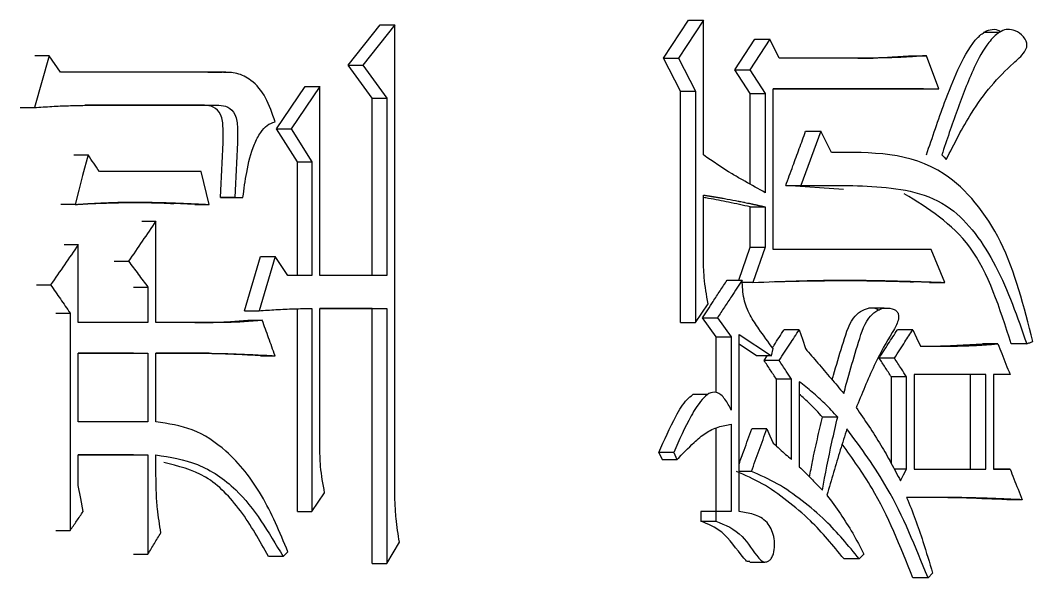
# Model space of a CAD drawing. Header units: millimetres. Extents: x 2085 to 4229, y 754 to 2271.
# Drawn here: x 3120.546 to 3125.185, y 978.834 to 981.387 of the extents above; entities that cross this region are included whole.
import ezdxf

# ---------------------------------------------------------------- set-up
doc = ezdxf.new("R2010")
doc.units = ezdxf.units.MM

msp = doc.modelspace()

# ---------------------------------------------------------------- linework, layer by layer
at = {"color": 7, "linetype": 'Continuous', "lineweight": 25}
for p, q in [((3123.4932, 981.2138), (3123.6069, 981.3869)), ((3123.6757, 981.3869), (3123.5618, 981.2138)), ((3123.6069, 981.3869), (3123.6757, 981.3869)), ((3123.6757, 980.7703), (3123.6757, 981.3869)), ((3122.0487, 981.1814), (3122.1942, 981.3653)), ((3122.2611, 981.3653), (3122.1154, 981.1814)), ((3122.1942, 981.3653), (3122.2611, 981.3653)), ((3122.2611, 979.2559), (3122.2611, 981.3653)), ((3125.0307, 981.3303), (3124.9594, 981.3303)), ((3123.8196, 981.1598), (3123.9115, 981.3004)), ((3123.9807, 981.3004), (3123.8886, 981.1598)), ((3123.9115, 981.3004), (3123.9807, 981.3004)), ((3124.0231, 981.2138), (3123.9807, 981.3004)), ((3120.6773, 981.2246), (3120.6102, 980.9867)), ((3120.6773, 981.2246), (3120.6126, 981.2246)), ((3120.7295, 981.1489), (3120.6773, 981.2246)), ((3123.4932, 981.2138), (3123.5618, 981.2138)), ((3123.5714, 981.0624), (3123.4932, 981.2138)), ((3123.5618, 981.2138), (3123.6401, 981.0624)), ((3124.4528, 981.2138), (3124.0231, 981.2138)), ((3124.383, 981.2138), (3124.4528, 981.2138)), ((3124.6277, 981.2247), (3124.6978, 981.2247)), ((3124.7537, 981.0732), (3124.6978, 981.2247)), ((3121.4703, 981.1489), (3120.7295, 981.1489)), ((3121.4044, 981.1489), (3121.4703, 981.1489)), ((3121.5058, 981.1484), (3121.4767, 981.1484)), ((3122.0487, 981.1814), (3122.1154, 981.1814)), ((3122.1579, 981.0299), (3122.0487, 981.1814)), ((3122.1154, 981.1814), (3122.2247, 981.0299)), ((3123.8196, 981.1598), (3123.8886, 981.1598)), ((3123.8903, 981.0516), (3123.8196, 981.1598)), ((3123.8886, 981.1598), (3123.9594, 981.0516)), ((3121.72, 980.8893), (3121.8517, 981.084)), ((3121.9182, 981.084), (3121.7863, 980.8893)), ((3121.8517, 981.084), (3121.9182, 981.084)), ((3121.9182, 980.2186), (3121.9182, 981.084)), ((3123.5714, 981.0624), (3123.6401, 981.0624)), ((3123.5714, 980.0023), (3123.5714, 981.0624)), ((3123.8903, 981.0516), (3123.9594, 981.0516)), ((3123.8903, 980.6358), (3123.8903, 981.0516)), ((3123.9594, 981.0516), (3123.9594, 980.5973)), ((3123.9948, 981.0732), (3124.7537, 981.0732)), ((3123.9948, 980.3376), (3123.9948, 981.0732)), ((3124.6835, 981.0732), (3123.9948, 981.0732)), ((3124.6835, 981.0732), (3124.7537, 981.0732)), ((3120.8411, 980.9975), (3121.4556, 980.9975)), ((3121.3897, 980.9975), (3120.8411, 980.9975)), ((3121.3898, 980.9975), (3121.4557, 980.9975)), ((3122.1579, 981.0299), (3122.2247, 981.0299)), ((3122.1579, 980.2186), (3122.1579, 981.0299)), ((3122.2247, 981.0299), (3122.2247, 980.2186)), ((3120.5456, 980.9867), (3120.6102, 980.9867)), ((3121.72, 980.8893), (3121.7863, 980.8893)), ((3121.8152, 980.7379), (3121.72, 980.8893)), ((3121.7863, 980.8893), (3121.8816, 980.7379)), ((3124.2137, 980.8785), (3124.122, 980.6297)), ((3124.1442, 980.8785), (3124.2137, 980.8785)), ((3124.263, 980.7812), (3124.2137, 980.8785)), ((3120.791, 980.7703), (3120.856, 980.7703)), ((3121.8152, 980.7379), (3121.8816, 980.7379)), ((3121.8152, 980.2186), (3121.8152, 980.7379)), ((3121.8816, 980.7379), (3121.8816, 980.2186)), ((3121.4113, 980.5431), (3121.3744, 980.6946)), ((3124.317, 980.6117), (3124.0527, 980.6297)), ((3124.0527, 980.6297), (3124.122, 980.6297)), ((3123.6757, 980.3052), (3123.6757, 980.5864)), ((3120.7965, 980.5431), (3120.7316, 980.5431)), ((3121.3455, 980.5431), (3121.246, 980.5481)), ((3121.3455, 980.5431), (3121.4113, 980.5431)), ((3121.5292, 980.5756), (3121.4633, 980.5756)), ((3121.5, 980.5756), (3121.566, 980.5756)), ((3121.5292, 980.5756), (3121.566, 980.5756)), ((3123.8903, 980.5324), (3123.9594, 980.5324)), ((3123.8903, 980.3485), (3123.8903, 980.5324)), ((3123.9594, 980.5324), (3123.9594, 980.3485)), ((3121.1021, 980.4674), (3121.1675, 980.4674)), ((3121.1675, 980.0023), (3121.1675, 980.4674)), ((3120.7464, 980.3593), (3120.8114, 980.3593)), ((3120.8114, 980.0023), (3120.8114, 980.3593)), ((3123.8376, 980.197), (3123.8903, 980.3485)), ((3123.8903, 980.3485), (3123.9594, 980.3485)), ((3123.9594, 980.3485), (3123.9028, 980.1862)), ((3121.5734, 980.0564), (3121.6468, 980.3052)), ((3121.713, 980.3052), (3121.6395, 980.0564)), ((3121.6468, 980.3052), (3121.713, 980.3052)), ((3121.7717, 980.2186), (3121.713, 980.3052)), ((3124.7188, 980.3376), (3123.9948, 980.3376)), ((3124.7816, 980.1862), (3124.7188, 980.3376)), ((3120.9763, 980.2835), (3121.0416, 980.2835)), ((3121.8816, 980.2186), (3121.7717, 980.2186)), ((3122.2247, 980.2186), (3121.9182, 980.2186)), ((3120.62, 980.1754), (3120.6848, 980.1754)), ((3121.0651, 980.1645), (3121.1305, 980.1645)), ((3121.1305, 980.1645), (3121.1305, 980.0023)), ((3123.7842, 980.197), (3123.8532, 980.197)), ((3123.9028, 980.1862), (3123.8461, 980.1862)), ((3124.7114, 980.1862), (3124.6386, 980.189)), ((3124.7114, 980.1862), (3124.7816, 980.1862)), ((3123.6401, 980.0023), (3123.697, 980.0888)), ((3124.5036, 980.0684), (3124.4329, 980.0684)), ((3120.7093, 980.0455), (3120.7742, 980.0455)), ((3121.5734, 980.0564), (3121.6395, 980.0564)), ((3121.8152, 979.1369), (3121.8152, 980.0658)), ((3121.8816, 980.0672), (3121.8816, 979.1369)), ((3121.9182, 980.0672), (3122.2247, 980.0672)), ((3121.9182, 979.4398), (3121.9182, 980.0672)), ((3122.1579, 980.0672), (3121.9182, 980.0672)), ((3122.1579, 980.0672), (3122.2247, 980.0672)), ((3122.1579, 978.8989), (3122.1579, 980.0672)), ((3122.2247, 980.0672), (3122.2247, 978.8989)), ((3123.6708, 980.0239), (3123.7396, 980.0239)), ((3123.7346, 979.9374), (3123.6708, 980.0239)), ((3123.7396, 980.0239), (3123.8035, 979.9374)), ((3121.1305, 980.0023), (3120.8114, 980.0023)), ((3121.4113, 980.0023), (3121.1675, 980.0023)), ((3121.3455, 980.0023), (3121.4113, 980.0023)), ((3121.5881, 980.0131), (3121.6542, 980.0131)), ((3123.5714, 980.0023), (3123.6401, 980.0023)), ((3123.7346, 979.9374), (3123.8035, 979.9374)), ((3123.7346, 979.6822), (3123.7346, 979.9374)), ((3123.8035, 979.9374), (3123.8035, 979.6021)), ((3123.839, 979.9482), (3123.9878, 979.8509)), ((3124.1149, 979.9699), (3124.0456, 979.9699)), ((3124.6349, 979.9699), (3124.5649, 979.9699)), ((3123.9186, 979.8509), (3123.839, 979.903)), ((3123.9878, 979.8509), (3123.9948, 979.8833)), ((3125.0252, 979.905), (3124.9547, 979.905)), ((3120.8114, 979.548), (3120.8114, 979.8617)), ((3120.8114, 979.8617), (3121.1305, 979.8617)), ((3121.0651, 979.8617), (3120.8114, 979.8617)), ((3121.0651, 979.8617), (3121.1305, 979.8617)), ((3121.1305, 979.8617), (3121.1305, 979.548)), ((3121.1675, 979.8617), (3121.4113, 979.8617)), ((3121.1675, 979.5479), (3121.1675, 979.8617)), ((3121.3455, 979.8617), (3121.1675, 979.8617)), ((3121.4113, 979.8617), (3121.3455, 979.8617)), ((3121.6468, 979.8508), (3121.713, 979.8508)), ((3123.9878, 979.8509), (3123.9186, 979.8509)), ((3123.9539, 979.8292), (3123.968, 979.8509)), ((3124.5509, 979.84), (3124.481, 979.84)), ((3124.0231, 979.8292), (3123.9539, 979.8292)), ((3124.6069, 979.7535), (3124.537, 979.7535)), ((3124.537, 979.3564), (3124.537, 979.7535)), ((3124.6069, 979.3316), (3124.6069, 979.7535)), ((3124.9696, 979.7643), (3124.6419, 979.7643)), ((3124.6419, 979.7643), (3124.6419, 979.3316)), ((3124.8992, 979.3316), (3124.8992, 979.7643)), ((3124.9696, 979.3316), (3124.9696, 979.7643)), ((3125.0807, 979.7643), (3125.0044, 979.7643)), ((3125.0044, 979.7643), (3125.0044, 979.3316)), ((3124.0796, 979.7427), (3124.0104, 979.7427)), ((3124.0104, 979.4367), (3124.0104, 979.7427)), ((3124.0796, 979.3749), (3124.0796, 979.7427)), ((3124.1149, 979.7319), (3124.1149, 979.3424)), ((3123.6952, 979.6738), (3123.6265, 979.6738)), ((3124.2911, 979.5696), (3124.2216, 979.5696)), ((3121.1305, 979.548), (3120.8114, 979.548)), ((3123.7346, 979.1369), (3123.7346, 979.5194)), ((3123.8035, 979.5371), (3123.8035, 979.1369)), ((3123.9665, 979.5155), (3123.8974, 979.5155)), ((3120.8114, 979.3965), (3121.1305, 979.3965)), ((3120.8114, 979.2559), (3120.8114, 979.3965)), ((3121.0651, 979.3965), (3120.8114, 979.3965)), ((3121.0651, 979.3965), (3121.1305, 979.3965)), ((3121.1305, 979.3965), (3121.1305, 978.9422)), ((3121.1675, 979.2992), (3121.1675, 979.3965)), ((3123.5404, 979.4073), (3123.4718, 979.4073)), ((3123.4718, 979.4073), (3123.4861, 979.3749)), ((3123.4861, 979.3749), (3123.5546, 979.3749)), ((3123.5404, 979.4073), (3123.5546, 979.3749)), ((3124.6069, 979.3316), (3124.5501, 979.3316)), ((3124.6419, 979.3316), (3124.9696, 979.3316)), ((3124.6419, 979.3316), (3124.8992, 979.3316)), ((3124.8992, 979.3316), (3124.9696, 979.3316)), ((3125.0044, 979.3316), (3125.0807, 979.3316)), ((3125.0044, 979.3316), (3125.0102, 979.3316)), ((3125.0807, 979.3316), (3125.0102, 979.3316)), ((3121.8816, 979.1369), (3121.9401, 979.2234)), ((3125.1362, 979.191), (3125.0656, 979.191)), ((3123.7325, 979.1369), (3123.6637, 979.1369)), ((3123.6637, 979.1369), (3123.6637, 979.0936)), ((3123.7325, 979.1369), (3123.7325, 979.0936)), ((3123.8035, 979.1369), (3123.7325, 979.1369)), ((3123.6637, 979.0936), (3123.7325, 979.0936)), ((3122.2247, 978.8989), (3122.283, 978.9963)), ((3121.0651, 978.9422), (3121.1305, 978.9422)), ((3121.7496, 978.9314), (3121.6834, 978.9314)), ((3121.7496, 978.9314), (3121.7717, 978.953)), ((3124.3896, 978.9206), (3124.4106, 978.9422)), ((3123.8884, 978.9059), (3123.9579, 978.9059)), ((3124.7048, 978.834), (3124.6347, 978.834)), ((3124.7048, 978.834), (3124.7257, 978.8557))]:
    msp.add_line(p, q, dxfattribs=at)
at = {"color": 7, "linetype": 'Continuous', "lineweight": 25, "flags": 128}
for points in [[(3123.6401, 981.0624), (3123.6401, 980.642), (3123.6401, 980.0023)], [(3120.856, 980.7703), (3120.8312, 980.6758), (3120.8139, 980.6095), (3120.7965, 980.5431)], [(3124.7677, 980.7703), (3124.7781, 980.7595), (3124.7886, 980.7487)], [(3120.7742, 980.0455), (3120.7742, 979.548), (3120.7742, 979.0504)], [(3123.839, 979.1369), (3123.839, 979.5426), (3123.839, 979.9482)], [(3124.1149, 979.9699), (3124.1291, 979.9266), (3124.1432, 979.8833)], [(3124.6349, 979.9699), (3124.6524, 979.932), (3124.6699, 979.8941)], [(3125.157, 979.905), (3125.1283, 979.905), (3125.1073, 979.905), (3125.0863, 979.905)], [(3123.9665, 979.5155), (3123.9807, 979.4831), (3123.9948, 979.4506)], [(3124.5789, 979.2775), (3124.5929, 979.3046), (3124.6069, 979.3316)], [(3123.8957, 979.3208), (3123.8783, 979.3208), (3123.8609, 979.3208), (3123.839, 979.3208)], [(3120.8337, 979.1369), (3120.8225, 979.1964), (3120.8114, 979.2559)], [(3121.8152, 979.1369), (3121.8318, 979.1369), (3121.8484, 979.1369), (3121.8816, 979.1369)], [(3120.7093, 979.0504), (3120.7254, 979.0504), (3120.7417, 979.0504), (3120.7742, 979.0504)], [(3124.3896, 978.9206), (3124.3641, 978.9206), (3124.342, 978.9206), (3124.3199, 978.9206)], [(3122.1579, 978.8989), (3122.1746, 978.8989), (3122.1913, 978.8989), (3122.2247, 978.8989)]]:
    msp.add_lwpolyline(points, dxfattribs=at)
at = {"color": 7, "linetype": 'Continuous', "lineweight": 25}
for points, knots in [([(3124.6976, 980.7703), (3124.7247, 980.8507), (3124.7696, 980.9833), (3124.8398, 981.1624), (3124.8981, 981.2742), (3124.9539, 981.3289), (3124.9897, 981.3466), (3125.0191, 981.3466), (3125.0338, 981.3367), (3125.0379, 981.334)], [0, 0, 0, 0, 0.3361485, 0.5545018, 0.7752187, 0.8508574, 0.9131508, 0.9759063, 1, 1, 1, 1]), ([(3124.7886, 980.7487), (3124.8252, 980.8217), (3124.9106, 980.9918), (3125.0407, 981.146), (3125.1357, 981.224), (3125.1538, 981.254), (3125.158, 981.2661), (3125.1585, 981.2778), (3125.156, 981.2894), (3125.148, 981.3051), (3125.1278, 981.3265), (3125.098, 981.3437), (3125.0626, 981.347), (3125.023, 981.3292), (3124.9692, 981.2742), (3124.9038, 981.1507), (3124.8367, 980.9743), (3124.7908, 980.8384), (3124.7677, 980.7703)], [0, 0, 0, 0, 0.163054, 0.3801016, 0.4338943, 0.4429487, 0.4520876, 0.4580059, 0.4639132, 0.4738466, 0.4929621, 0.5283931, 0.555625, 0.5828501, 0.6338445, 0.7244784, 0.8619279, 1, 1, 1, 1]), ([(3124.383, 981.2138), (3124.4074, 981.2141), (3124.4561, 981.2147), (3124.5377, 981.218), (3124.5948, 981.2222), (3124.6277, 981.2247)], [0, 0, 0, 0, 0.297859, 0.595729, 1, 1, 1, 1]), ([(3124.6978, 981.2247), (3124.6736, 981.2228), (3124.6251, 981.2191), (3124.5434, 981.2151), (3124.4859, 981.2143), (3124.4528, 981.2138)], [0, 0, 0, 0, 0.29749, 0.594994, 1, 1, 1, 1]), ([(3121.713, 980.9218), (3121.7004, 980.9599), (3121.6756, 981.0349), (3121.6115, 981.1128), (3121.539, 981.1482), (3121.4931, 981.1487), (3121.4703, 981.1489)], [0, 0, 0, 0, 0.2915358, 0.5725288, 0.7872386, 1, 1, 1, 1]), ([(3120.6102, 980.9867), (3120.6371, 980.9887), (3120.689, 980.9928), (3120.766, 980.996), (3120.8161, 980.997), (3120.8411, 980.9975)], [0, 0, 0, 0, 0.349385, 0.674644, 1, 1, 1, 1]), ([(3121.4633, 980.5756), (3121.4677, 980.6597), (3121.4733, 980.7656), (3121.4763, 980.8914), (3121.4697, 980.9561), (3121.4315, 980.9949), (3121.4035, 980.9966), (3121.3897, 980.9975)], [0, 0, 0, 0, 0.512304, 0.645208, 0.775979, 0.889287, 1, 1, 1, 1]), ([(3121.4556, 980.9975), (3121.4694, 980.9966), (3121.4974, 980.9949), (3121.5356, 980.9562), (3121.5423, 980.8914), (3121.5392, 980.7656), (3121.5336, 980.6597), (3121.5292, 980.5756)], [0, 0, 0, 0, 0.110827, 0.224198, 0.354947, 0.487818, 1, 1, 1, 1]), ([(3121.566, 980.5756), (3121.571, 980.614), (3121.5818, 980.6973), (3121.6075, 980.8001), (3121.6431, 980.8706), (3121.6754, 980.9089), (3121.7003, 980.9174), (3121.713, 980.9218)], [0, 0, 0, 0, 0.277213, 0.601616, 0.758833, 0.878188, 1, 1, 1, 1]), ([(3124.0527, 980.6297), (3124.0637, 980.6597), (3124.0845, 980.7161), (3124.115, 980.7991), (3124.1345, 980.852), (3124.1442, 980.8785)], [0, 0, 0, 0, 0.361499, 0.68075, 1, 1, 1, 1]), ([(3120.908, 980.6946), (3120.8993, 980.7072), (3120.882, 980.7324), (3120.8647, 980.7577), (3120.856, 980.7703)], [0, 0, 0, 0, 0.499998, 1, 1, 1, 1]), ([(3123.9594, 980.5973), (3123.9283, 980.6145), (3123.8932, 980.6339), (3123.8427, 980.6626), (3123.7782, 980.6996), (3123.7194, 980.7402), (3123.6757, 980.7703)], [0, 0, 0, 0, 0.3251759, 0.3658228, 0.5284142, 1, 1, 1, 1]), ([(3125.1847, 979.9158), (3125.1449, 980.0751), (3125.0672, 980.3856), (3124.7419, 980.7855), (3124.4434, 980.7828), (3124.263, 980.7812)], [0, 0, 0, 0, 0.294377, 0.573566, 1, 1, 1, 1]), ([(3121.3744, 980.6946), (3121.3051, 980.6946), (3121.15, 980.6946), (3120.9942, 980.6946), (3120.908, 980.6946)], [0, 0, 0, 0, 0.447226, 1, 1, 1, 1]), ([(3124.122, 980.6297), (3124.2372, 980.6313), (3124.4673, 980.6344), (3124.8034, 980.5825), (3125.0315, 980.2672), (3125.1146, 980.0273), (3125.157, 979.905)], [0, 0, 0, 0, 0.273656, 0.546764, 0.768873, 1, 1, 1, 1]), ([(3123.6757, 980.5864), (3123.6778, 980.5861), (3123.6819, 980.5855), (3123.6871, 980.5846), (3123.6924, 980.5838), (3123.6965, 980.5832), (3123.7007, 980.5825), (3123.7049, 980.5818), (3123.7091, 980.5812), (3123.7143, 980.5803), (3123.7184, 980.5797), (3123.7237, 980.5788), (3123.7289, 980.578), (3123.7351, 980.577), (3123.7414, 980.5759), (3123.7476, 980.5749), (3123.7539, 980.5738), (3123.7664, 980.5717), (3123.7934, 980.567), (3123.8204, 980.5618), (3123.8412, 980.5576), (3123.8495, 980.5559), (3123.8578, 980.5542), (3123.8681, 980.5521), (3123.8764, 980.5504), (3123.8847, 980.5486), (3123.8909, 980.5473), (3123.8961, 980.5462), (3123.9012, 980.5451), (3123.9054, 980.5442), (3123.9095, 980.5433), (3123.9136, 980.5424), (3123.9178, 980.5415), (3123.9229, 980.5404), (3123.9271, 980.5394), (3123.9322, 980.5383), (3123.9364, 980.5374), (3123.9405, 980.5365), (3123.9446, 980.5356), (3123.9488, 980.5347), (3123.9541, 980.5335), (3123.9573, 980.5328), (3123.9594, 980.5324)], [0, 0, 0, 0, 0.021952, 0.043903, 0.054879, 0.07683, 0.087806, 0.098782, 0.120733, 0.131709, 0.15366, 0.164636, 0.186587, 0.208539, 0.23049, 0.252442, 0.274393, 0.296345, 0.384151, 0.559767, 0.581718, 0.60367, 0.647573, 0.669524, 0.713427, 0.735378, 0.75733, 0.779281, 0.790257, 0.812208, 0.823184, 0.83416, 0.856111, 0.867087, 0.889038, 0.900014, 0.921966, 0.932941, 0.943917, 0.965868, 0.976844, 1, 1, 1, 1]), ([(3125.0863, 979.905), (3125.0339, 980.0682), (3124.9322, 980.385), (3124.706, 980.5249), (3124.5963, 980.5927)], [0, 0, 0, 0, 0.515406, 1, 1, 1, 1]), ([(3120.7965, 980.5431), (3120.7989, 980.5433), (3120.8036, 980.5436), (3120.8108, 980.5441), (3120.818, 980.5446), (3120.8251, 980.545), (3120.8323, 980.5455), (3120.8395, 980.546), (3120.8466, 980.5464), (3120.8526, 980.5468), (3120.8585, 980.5472), (3120.8645, 980.5475), (3120.874, 980.5481), (3120.8836, 980.5487), (3120.8955, 980.5494), (3120.9074, 980.55), (3120.9217, 980.5507), (3120.9504, 980.552), (3121.0124, 980.5541), (3121.0886, 980.5545), (3121.1552, 980.5533), (3121.1885, 980.5525), (3121.2122, 980.5518), (3121.2312, 980.5512), (3121.255, 980.5504), (3121.2739, 980.5496), (3121.2929, 980.5487), (3121.3071, 980.548), (3121.3214, 980.5474), (3121.3356, 980.5468), (3121.3474, 980.5462), (3121.3569, 980.5458), (3121.364, 980.5455), (3121.3711, 980.5452), (3121.3782, 980.5448), (3121.3853, 980.5445), (3121.3925, 980.5441), (3121.3984, 980.5438), (3121.4047, 980.5435), (3121.4086, 980.5433), (3121.4113, 980.5431)], [0, 0, 0, 0, 0.011607, 0.023213, 0.034819, 0.046426, 0.058032, 0.069639, 0.081245, 0.092852, 0.098655, 0.110262, 0.121868, 0.145081, 0.156687, 0.1799, 0.203113, 0.226326, 0.31918, 0.504901, 0.597754, 0.64418, 0.667393, 0.713819, 0.737032, 0.783458, 0.806671, 0.829884, 0.853097, 0.87631, 0.899523, 0.911129, 0.922736, 0.934342, 0.945949, 0.957555, 0.969162, 0.980768, 0.986572, 1, 1, 1, 1]), ([(3120.8631, 980.5472), (3120.8631, 980.5472), (3120.863, 980.5472), (3120.8636, 980.5472), (3120.882, 980.548), (3120.9533, 980.5508), (3121.0226, 980.552), (3121.0652, 980.5523), (3121.0804, 980.5523), (3121.0829, 980.5523), (3121.0821, 980.5523), (3121.1074, 980.5522), (3121.1613, 980.5514), (3121.2098, 980.5495), (3121.249, 980.5479)], [0, 0, 0, 0, 0.0005302, 0.0045089, 0.0140623, 0.2259043, 0.4170896, 0.5139281, 0.5242527, 0.5327033, 0.5574379, 0.6257596, 0.6972067, 1, 1, 1, 1]), ([(3121.4633, 980.5756), (3121.4701, 980.5756), (3121.4824, 980.5756), (3121.4946, 980.5756), (3121.5, 980.5756)], [0, 0, 0, 0, 0.56, 1, 1, 1, 1]), ([(3123.8903, 980.5324), (3123.8573, 980.5396), (3123.7937, 980.5537), (3123.7221, 980.5674), (3123.6835, 980.5737), (3123.6757, 980.575)], [0, 0, 0, 0, 0.463687, 0.891018, 1, 1, 1, 1]), ([(3121.1675, 980.4674), (3121.1466, 980.4368), (3121.1046, 980.3755), (3121.0626, 980.3142), (3121.0416, 980.2835)], [0, 0, 0, 0, 0.5, 1, 1, 1, 1]), ([(3120.8114, 980.3593), (3120.7903, 980.3286), (3120.7481, 980.2673), (3120.7059, 980.206), (3120.6848, 980.1754)], [0, 0, 0, 0, 0.5, 1, 1, 1, 1]), ([(3123.697, 980.0888), (3123.6899, 980.1286), (3123.6773, 980.1997), (3123.6762, 980.2729), (3123.6757, 980.3052)], [0, 0, 0, 0, 0.558835, 1, 1, 1, 1]), ([(3121.0416, 980.2835), (3121.0564, 980.2637), (3121.0861, 980.224), (3121.1157, 980.1844), (3121.1305, 980.1645)], [0, 0, 0, 0, 0.499998, 1, 1, 1, 1]), ([(3120.6848, 980.1754), (3120.6997, 980.1537), (3120.7295, 980.1105), (3120.7593, 980.0672), (3120.7742, 980.0455)], [0, 0, 0, 0, 0.499998, 1, 1, 1, 1]), ([(3123.6708, 980.0239), (3123.6872, 980.0489), (3123.7143, 980.0902), (3123.7521, 980.1479), (3123.7735, 980.1807), (3123.7842, 980.197)], [0, 0, 0, 0, 0.432882, 0.716441, 1, 1, 1, 1]), ([(3123.8532, 980.197), (3123.8368, 980.1721), (3123.8097, 980.1307), (3123.7719, 980.073), (3123.7504, 980.0403), (3123.7396, 980.0239)], [0, 0, 0, 0, 0.432629, 0.716314, 1, 1, 1, 1]), ([(3123.9948, 979.8833), (3123.9729, 979.9132), (3123.9367, 979.9626), (3123.8883, 980.0345), (3123.8571, 980.1103), (3123.8545, 980.1679), (3123.8532, 980.197)], [0, 0, 0, 0, 0.334385, 0.552202, 0.773272, 1, 1, 1, 1]), ([(3123.9028, 980.1862), (3123.969, 980.1888), (3124.1015, 980.1939), (3124.25, 980.1968), (3124.3344, 980.1967), (3124.3549, 980.1966), (3124.3611, 980.1965), (3124.3673, 980.1965), (3124.3734, 980.1964), (3124.3796, 980.1964), (3124.3878, 980.1963), (3124.3961, 980.1962), (3124.4043, 980.1961), (3124.4104, 980.1961), (3124.4166, 980.196), (3124.4228, 980.1959), (3124.4289, 980.1958), (3124.4351, 980.1957), (3124.4433, 980.1956), (3124.4515, 980.1955), (3124.4597, 980.1953), (3124.4659, 980.1952), (3124.4721, 980.1951), (3124.4782, 980.195), (3124.4844, 980.1949), (3124.4905, 980.1948), (3124.4967, 980.1946), (3124.5028, 980.1945), (3124.511, 980.1943), (3124.5192, 980.1941), (3124.5274, 980.1939), (3124.5336, 980.1938), (3124.5397, 980.1936), (3124.5459, 980.1935), (3124.552, 980.1933), (3124.5582, 980.1932), (3124.5664, 980.193), (3124.5746, 980.1927), (3124.5828, 980.1925), (3124.5889, 980.1923), (3124.5951, 980.1922), (3124.6012, 980.192), (3124.6073, 980.1918), (3124.6135, 980.1916), (3124.6196, 980.1915), (3124.6258, 980.1913), (3124.6339, 980.191), (3124.6421, 980.1908), (3124.6503, 980.1905), (3124.6564, 980.1903), (3124.6626, 980.1901), (3124.6687, 980.1899), (3124.6749, 980.1898), (3124.681, 980.1896), (3124.6892, 980.1893), (3124.6973, 980.189), (3124.7055, 980.1888), (3124.7116, 980.1886), (3124.7178, 980.1883), (3124.7239, 980.1881), (3124.73, 980.1879), (3124.7362, 980.1877), (3124.7423, 980.1875), (3124.7505, 980.1873), (3124.7586, 980.187), (3124.7668, 980.1867), (3124.7738, 980.1865), (3124.7787, 980.1863), (3124.7816, 980.1862)], [0, 0, 0, 0, 0.22469, 0.449389, 0.505561, 0.512583, 0.519604, 0.526626, 0.533648, 0.540669, 0.547691, 0.561734, 0.568755, 0.575777, 0.582798, 0.58982, 0.596841, 0.603863, 0.610884, 0.624928, 0.631949, 0.638971, 0.645992, 0.653014, 0.660035, 0.667057, 0.674078, 0.6811, 0.688121, 0.702165, 0.709186, 0.716208, 0.723229, 0.730251, 0.737272, 0.744294, 0.751315, 0.765358, 0.77238, 0.779401, 0.786423, 0.793445, 0.800466, 0.807488, 0.814509, 0.821531, 0.828552, 0.842595, 0.849617, 0.856638, 0.86366, 0.870682, 0.877703, 0.884725, 0.891746, 0.905789, 0.912811, 0.919832, 0.926854, 0.933875, 0.940897, 0.947918, 0.95494, 0.961962, 0.976005, 0.983026, 0.990048, 1, 1, 1, 1]), ([(3123.9917, 980.1896), (3124.005, 980.19), (3124.0814, 980.1925), (3124.297, 980.1962), (3124.4819, 980.1935), (3124.5834, 980.191), (3124.6233, 980.1898), (3124.6385, 980.1892), (3124.6386, 980.1892), (3124.6387, 980.1892)], [0, 0, 0, 0, 0.091246, 0.521297, 0.77416, 0.895412, 0.961125, 0.976415, 1, 1, 1, 1]), ([(3124.2662, 979.7398), (3124.2681, 979.7469), (3124.2821, 979.7996), (3124.3121, 979.8942), (3124.3436, 980.0063), (3124.3946, 980.0561), (3124.4316, 980.0706), (3124.4621, 980.0706), (3124.4776, 980.0621), (3124.4816, 980.0599)], [0, 0, 0, 0, 0.046643, 0.342403, 0.639171, 0.748921, 0.858405, 0.963449, 1, 1, 1, 1]), ([(3124.3192, 979.6778), (3124.3266, 979.7058), (3124.3458, 979.7794), (3124.3816, 979.8944), (3124.4135, 980.0068), (3124.4647, 980.0562), (3124.5021, 980.0713), (3124.5348, 980.0686), (3124.5564, 980.0599), (3124.5657, 980.0495), (3124.5691, 980.0416), (3124.5705, 980.0314), (3124.5688, 980.0143), (3124.56, 979.9872), (3124.5202, 979.9247), (3124.4539, 979.8059), (3124.4059, 979.6842), (3124.3766, 979.6156), (3124.3755, 979.6129)], [0, 0, 0, 0, 0.080829, 0.213073, 0.345773, 0.395058, 0.444233, 0.491132, 0.518332, 0.527917, 0.53551, 0.543103, 0.555865, 0.581938, 0.622671, 0.782526, 0.991638, 1, 1, 1, 1]), ([(3121.6395, 980.0564), (3121.6654, 980.0584), (3121.7187, 980.0625), (3121.7994, 980.0658), (3121.8542, 980.0667), (3121.8816, 980.0672)], [0, 0, 0, 0, 0.320446, 0.660167, 1, 1, 1, 1]), ([(3121.3455, 980.0023), (3121.3733, 980.0024), (3121.4277, 980.0027), (3121.5085, 980.0068), (3121.5616, 980.011), (3121.5881, 980.0131)], [0, 0, 0, 0, 0.342239, 0.67104, 1, 1, 1, 1]), ([(3121.6542, 980.0131), (3121.6266, 980.0105), (3121.5725, 980.0053), (3121.4915, 980.0028), (3121.438, 980.0025), (3121.4113, 980.0023)], [0, 0, 0, 0, 0.341779, 0.670798, 1, 1, 1, 1]), ([(3121.713, 979.8508), (3121.7032, 979.8779), (3121.6836, 979.932), (3121.664, 979.9861), (3121.6542, 980.0131)], [0, 0, 0, 0, 0.499999, 1, 1, 1, 1]), ([(3123.9919, 979.8874), (3123.9945, 979.8914), (3124.0125, 979.9189), (3124.0304, 979.9464), (3124.0456, 979.9699)], [0, 0, 0, 0, 0.147167, 1, 1, 1, 1]), ([(3124.0231, 979.8292), (3124.0313, 979.8417), (3124.0476, 979.8667), (3124.0782, 979.9135), (3124.1006, 979.9479), (3124.1149, 979.9699)], [0, 0, 0, 0, 0.2662424, 0.5324848, 1, 1, 1, 1]), ([(3124.481, 979.84), (3124.495, 979.8617), (3124.523, 979.905), (3124.5509, 979.9482), (3124.5649, 979.9699)], [0, 0, 0, 0, 0.4999997, 1, 1, 1, 1]), ([(3124.5509, 979.84), (3124.559, 979.8525), (3124.5751, 979.8775), (3124.6031, 979.9208), (3124.6231, 979.9515), (3124.6349, 979.9699)], [0, 0, 0, 0, 0.288429, 0.576858, 1, 1, 1, 1]), ([(3124.1432, 979.8833), (3124.1621, 979.8613), (3124.2009, 979.816), (3124.2596, 979.7475), (3124.2994, 979.701), (3124.3192, 979.6778)], [0, 0, 0, 0, 0.321741, 0.660871, 1, 1, 1, 1]), ([(3124.6697, 979.8945), (3124.6859, 979.8945), (3124.7417, 979.8946), (3124.8367, 979.8978), (3124.9154, 979.9026), (3124.9547, 979.905)], [0, 0, 0, 0, 0.170166, 0.585003, 1, 1, 1, 1]), ([(3124.6699, 979.8941), (3124.7094, 979.8941), (3124.7514, 979.894), (3124.7958, 979.8944), (3124.8032, 979.8945), (3124.8106, 979.8946), (3124.818, 979.8947), (3124.8241, 979.8948), (3124.8303, 979.8949), (3124.8352, 979.895), (3124.8414, 979.8952), (3124.8475, 979.8953), (3124.8574, 979.8956), (3124.8673, 979.8958), (3124.8771, 979.8961), (3124.8845, 979.8964), (3124.8919, 979.8967), (3124.9017, 979.897), (3124.9103, 979.8974), (3124.9189, 979.8978), (3124.9239, 979.8981), (3124.93, 979.8984), (3124.9361, 979.8987), (3124.946, 979.8993), (3124.9558, 979.8999), (3124.9681, 979.9007), (3124.9779, 979.9014), (3124.9902, 979.9023), (3125, 979.903), (3125.0125, 979.904), (3125.0201, 979.9046), (3125.0252, 979.905)], [0, 0, 0, 0, 0.332695, 0.353489, 0.374282, 0.395075, 0.415869, 0.436662, 0.447059, 0.467852, 0.478249, 0.499042, 0.519836, 0.561423, 0.582216, 0.603009, 0.623803, 0.644596, 0.686183, 0.69658, 0.717373, 0.72777, 0.748563, 0.769356, 0.810943, 0.831737, 0.873323, 0.894117, 0.935704, 0.956497, 1, 1, 1, 1]), ([(3125.0252, 979.905), (3125.031, 979.8902), (3125.0432, 979.8595), (3125.0617, 979.8126), (3125.0744, 979.7804), (3125.0807, 979.7643)], [0, 0, 0, 0, 0.3137275, 0.6568637, 1, 1, 1, 1]), ([(3125.157, 979.905), (3125.1616, 979.9068), (3125.1709, 979.9104), (3125.1801, 979.914), (3125.1847, 979.9158)], [0, 0, 0, 0, 0.499988, 1, 1, 1, 1]), ([(3121.6468, 979.8508), (3121.6145, 979.8524), (3121.5483, 979.8557), (3121.4479, 979.8603), (3121.3797, 979.8612), (3121.3455, 979.8617)], [0, 0, 0, 0, 0.321994, 0.660963, 1, 1, 1, 1]), ([(3121.4113, 979.8617), (3121.4437, 979.8612), (3121.5103, 979.8604), (3121.6109, 979.8558), (3121.6789, 979.8525), (3121.713, 979.8508)], [0, 0, 0, 0, 0.321579, 0.660777, 1, 1, 1, 1]), ([(3124.537, 979.7535), (3124.5277, 979.7679), (3124.509, 979.7968), (3124.4904, 979.8256), (3124.481, 979.84)], [0, 0, 0, 0, 0.500002, 1, 1, 1, 1]), ([(3124.6069, 979.7535), (3124.5988, 979.766), (3124.5855, 979.7867), (3124.5668, 979.8155), (3124.5562, 979.8319), (3124.5509, 979.84)], [0, 0, 0, 0, 0.432649, 0.716324, 1, 1, 1, 1]), ([(3124.0104, 979.7427), (3124.001, 979.7571), (3123.9822, 979.786), (3123.9633, 979.8148), (3123.9539, 979.8292)], [0, 0, 0, 0, 0.500002, 1, 1, 1, 1]), ([(3124.0796, 979.7427), (3124.0715, 979.7552), (3124.058, 979.7758), (3124.0392, 979.8047), (3124.0285, 979.821), (3124.0231, 979.8292)], [0, 0, 0, 0, 0.4326487, 0.7163239, 1, 1, 1, 1]), ([(3124.2911, 979.5696), (3124.2716, 979.5905), (3124.2338, 979.6307), (3124.1748, 979.6846), (3124.1349, 979.7161), (3124.1149, 979.7319)], [0, 0, 0, 0, 0.349925, 0.674457, 1, 1, 1, 1]), ([(3123.4718, 979.4073), (3123.4967, 979.464), (3123.5345, 979.5498), (3123.588, 979.641), (3123.6184, 979.6658), (3123.6274, 979.6732)], [0, 0, 0, 0, 0.578164, 0.875853, 1, 1, 1, 1]), ([(3123.8035, 979.6021), (3123.7946, 979.6194), (3123.777, 979.6535), (3123.7398, 979.688), (3123.6988, 979.6808), (3123.659, 979.6404), (3123.6024, 979.5516), (3123.5651, 979.4647), (3123.5404, 979.4073)], [0, 0, 0, 0, 0.121784, 0.238894, 0.329996, 0.425945, 0.621085, 1, 1, 1, 1]), ([(3124.2216, 979.5696), (3124.2021, 979.5906), (3124.1676, 979.6277), (3124.1309, 979.6605), (3124.1149, 979.6747)], [0, 0, 0, 0, 0.56596, 1, 1, 1, 1]), ([(3124.3755, 979.6129), (3124.4144, 979.5567), (3124.4703, 979.4757), (3124.5353, 979.3604), (3124.5644, 979.3052), (3124.5789, 979.2775)], [0, 0, 0, 0, 0.532376, 0.766064, 1, 1, 1, 1]), ([(3124.1624, 979.2954), (3124.1666, 979.3193), (3124.1768, 979.3776), (3124.1976, 979.4686), (3124.2136, 979.5359), (3124.2216, 979.5696)], [0, 0, 0, 0, 0.256892, 0.628328, 1, 1, 1, 1]), ([(3124.2207, 979.2343), (3124.2347, 979.3083), (3124.2559, 979.4211), (3124.2821, 979.5317), (3124.2911, 979.5696)], [0, 0, 0, 0, 0.6569803, 1, 1, 1, 1]), ([(3121.7717, 978.953), (3121.7346, 979.0421), (3121.6615, 979.2178), (3121.5083, 979.4108), (3121.3373, 979.5232), (3121.2239, 979.5397), (3121.1675, 979.5479)], [0, 0, 0, 0, 0.289657, 0.571456, 0.787204, 1, 1, 1, 1]), ([(3123.5546, 979.3749), (3123.5804, 979.4014), (3123.6228, 979.4449), (3123.6847, 979.4995), (3123.7434, 979.5263), (3123.7835, 979.5335), (3123.8035, 979.5371)], [0, 0, 0, 0, 0.3446396, 0.5657566, 0.7835326, 1, 1, 1, 1]), ([(3123.839, 979.3547), (3123.8467, 979.3758), (3123.8662, 979.4295), (3123.8856, 979.4831), (3123.8974, 979.5155)], [0, 0, 0, 0, 0.3946343, 1, 1, 1, 1]), ([(3123.8957, 979.3208), (3123.9075, 979.3533), (3123.9311, 979.4182), (3123.9547, 979.4831), (3123.9665, 979.5155)], [0, 0, 0, 0, 0.4999996, 1, 1, 1, 1]), ([(3124.3333, 979.5155), (3124.3232, 979.4834), (3124.3022, 979.4173), (3124.2716, 979.3164), (3124.2518, 979.2472), (3124.2419, 979.2126)], [0, 0, 0, 0, 0.320379, 0.660141, 1, 1, 1, 1]), ([(3124.7048, 978.834), (3124.6475, 978.9758), (3124.5461, 979.227), (3124.3979, 979.4279), (3124.3333, 979.5155)], [0, 0, 0, 0, 0.5642098, 1, 1, 1, 1]), ([(3121.9401, 979.2234), (3121.9328, 979.2632), (3121.9198, 979.3343), (3121.9187, 979.4075), (3121.9182, 979.4398)], [0, 0, 0, 0, 0.5588348, 1, 1, 1, 1]), ([(3123.9948, 979.4506), (3124.005, 979.4415), (3124.0243, 979.4243), (3124.0526, 979.3991), (3124.0706, 979.383), (3124.0796, 979.3749)], [0, 0, 0, 0, 0.361282, 0.680641, 1, 1, 1, 1]), ([(3124.6347, 978.834), (3124.5782, 978.9764), (3124.4892, 979.2005), (3124.3588, 979.38), (3124.3113, 979.4454)], [0, 0, 0, 0, 0.635566, 1, 1, 1, 1]), ([(3121.1675, 979.3965), (3121.2318, 979.3865), (3121.3613, 979.3663), (3121.577, 979.2226), (3121.6837, 979.0426), (3121.7496, 978.9314)], [0, 0, 0, 0, 0.2734639, 0.5510094, 1, 1, 1, 1]), ([(3121.6834, 978.9314), (3121.643, 979.0033), (3121.5631, 979.1454), (3121.4012, 979.3145), (3121.2694, 979.3456), (3121.2037, 979.3611)], [0, 0, 0, 0, 0.339729, 0.670692, 1, 1, 1, 1]), ([(3124.1149, 979.3424), (3124.125, 979.3326), (3124.1452, 979.313), (3124.1807, 979.2773), (3124.2056, 979.2506), (3124.2207, 979.2343)], [0, 0, 0, 0, 0.280921, 0.561854, 1, 1, 1, 1]), ([(3125.0807, 979.3316), (3125.0865, 979.3169), (3125.0987, 979.2861), (3125.1172, 979.2393), (3125.1299, 979.2071), (3125.1362, 979.191)], [0, 0, 0, 0, 0.313727, 0.656864, 1, 1, 1, 1]), ([(3121.1897, 979.0395), (3121.184, 979.0759), (3121.1743, 979.1368), (3121.1685, 979.2239), (3121.1679, 979.274), (3121.1675, 979.2992)], [0, 0, 0, 0, 0.425426, 0.712082, 1, 1, 1, 1]), ([(3124.3199, 978.9206), (3124.2701, 978.9811), (3124.1884, 979.0803), (3124.0593, 979.1883), (3123.9468, 979.2686), (3123.8666, 979.3035), (3123.8267, 979.3208)], [0, 0, 0, 0, 0.34442, 0.564747, 0.783429, 1, 1, 1, 1]), ([(3124.3896, 978.9206), (3124.3397, 978.9811), (3124.2579, 979.0803), (3124.1286, 979.1883), (3124.016, 979.2686), (3123.9357, 979.3035), (3123.8957, 979.3208)], [0, 0, 0, 0, 0.34436, 0.564684, 0.783385, 1, 1, 1, 1]), ([(3122.283, 978.9963), (3122.2773, 979.0327), (3122.2678, 979.0935), (3122.2621, 979.1806), (3122.2614, 979.2308), (3122.2611, 979.2559)], [0, 0, 0, 0, 0.425369, 0.712054, 1, 1, 1, 1]), ([(3124.2419, 979.2126), (3124.2624, 979.184), (3124.3031, 979.1275), (3124.3611, 979.0391), (3124.3941, 978.9746), (3124.4106, 978.9422)], [0, 0, 0, 0, 0.3384511, 0.6681197, 1, 1, 1, 1]), ([(3125.1362, 979.191), (3125.1286, 979.1914), (3125.1133, 979.192), (3125.0941, 979.1929), (3125.0788, 979.1935), (3125.0673, 979.194), (3125.0577, 979.1944), (3125.0482, 979.1948), (3125.0347, 979.1954), (3125.0156, 979.1962), (3124.9964, 979.1969), (3124.9772, 979.1976), (3124.9619, 979.1981), (3124.9427, 979.1987), (3124.9273, 979.1992), (3124.9081, 979.1997), (3124.8927, 979.2), (3124.8774, 979.2004), (3124.862, 979.2007), (3124.8466, 979.2009), (3124.8274, 979.2012), (3124.8139, 979.2013), (3124.8004, 979.2015), (3124.7927, 979.2015), (3124.7831, 979.2016), (3124.7754, 979.2017), (3124.7677, 979.2017), (3124.76, 979.2018), (3124.7523, 979.2018), (3124.7426, 979.2018), (3124.7349, 979.2019), (3124.7253, 979.2019), (3124.7176, 979.2019), (3124.7079, 979.2019), (3124.7002, 979.2019), (3124.6925, 979.2019), (3124.6848, 979.2019), (3124.6771, 979.2019), (3124.6674, 979.2019), (3124.6597, 979.2019), (3124.65, 979.2019), (3124.6433, 979.2019), (3124.6375, 979.2019), (3124.6336, 979.2019), (3124.6298, 979.2019), (3124.6249, 979.2019), (3124.6211, 979.2019), (3124.6165, 979.2018), (3124.6121, 979.2018), (3124.6086, 979.2018), (3124.6069, 979.2018)], [0, 0, 0, 0, 0.043584, 0.087168, 0.10896, 0.130753, 0.152545, 0.163441, 0.185233, 0.228817, 0.272401, 0.294193, 0.337777, 0.35957, 0.403154, 0.424946, 0.46853, 0.490322, 0.512114, 0.555699, 0.577491, 0.621075, 0.631971, 0.653763, 0.664659, 0.686451, 0.697347, 0.708243, 0.730035, 0.740931, 0.762723, 0.773619, 0.795412, 0.806308, 0.8281, 0.838996, 0.849892, 0.871684, 0.88258, 0.904372, 0.915268, 0.93706, 0.942508, 0.947956, 0.958852, 0.9643, 0.975196, 0.980644, 0.990322, 1, 1, 1, 1]), ([(3124.6069, 979.2018), (3124.6204, 979.1689), (3124.6475, 979.1029), (3124.6864, 978.9868), (3124.7113, 978.9037), (3124.7257, 978.8557)], [0, 0, 0, 0, 0.296607, 0.593255, 1, 1, 1, 1]), ([(3125.0656, 979.191), (3125.0043, 979.1938), (3124.8859, 979.1993), (3124.733, 979.2019), (3124.6412, 979.2018), (3124.6069, 979.2018)], [0, 0, 0, 0, 0.402188, 0.777041, 1, 1, 1, 1]), ([(3120.7742, 979.0504), (3120.7841, 979.0648), (3120.8039, 979.0936), (3120.8238, 979.1225), (3120.8337, 979.1369)], [0, 0, 0, 0, 0.4999987, 1, 1, 1, 1]), ([(3123.7325, 979.0936), (3123.7756, 979.0759), (3123.8537, 979.0438), (3123.9067, 978.9473), (3123.9463, 978.9058), (3123.9649, 978.9051), (3123.9792, 978.9133), (3123.9897, 978.9259), (3123.9992, 978.9491), (3124.0034, 978.9827), (3123.9993, 979.0228), (3123.9869, 979.0585), (3123.959, 979.1018), (3123.9055, 979.1272), (3123.8611, 979.1337), (3123.839, 979.1369)], [0, 0, 0, 0, 0.230991, 0.417984, 0.453958, 0.487906, 0.511162, 0.535138, 0.560232, 0.612084, 0.662769, 0.713245, 0.762331, 0.881446, 1, 1, 1, 1]), ([(3123.8879, 978.9078), (3123.8847, 978.9076), (3123.8745, 978.9071), (3123.8307, 978.9591), (3123.7741, 979.0469), (3123.6972, 979.0795), (3123.6637, 979.0936)], [0, 0, 0, 0, 0.036093, 0.112614, 0.614141, 1, 1, 1, 1]), ([(3121.1305, 978.9422), (3121.1404, 978.9584), (3121.1601, 978.9909), (3121.1799, 979.0233), (3121.1897, 979.0395)], [0, 0, 0, 0, 0.499998, 1, 1, 1, 1])]:
    msp.add_open_spline(points, degree=3, knots=knots, dxfattribs=at)

doc.saveas('drawing.dxf')
